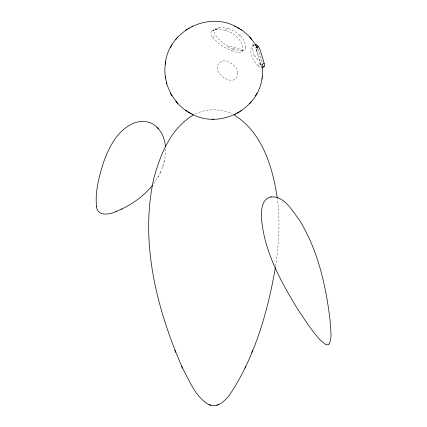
<?xml version="1.0" encoding="UTF-8"?>
<svg xmlns="http://www.w3.org/2000/svg" width="427" height="427" viewBox="0 0 427 427"><rect width="100%" height="100%" fill="white"/><g stroke="black" fill="none" stroke-linecap="round" stroke-linejoin="round"><path stroke-width="0.32" stroke-dasharray="2.13 1.6" d="M275.591 266.309C278.895 243.982 280.336 221.143 277.331 198.694M160.333 172.759C163.851 165.228 165.692 156.858 165.489 148.532M162.66 167.058L162.997 165.836M163.957 162.34L164.278 161.198M153.72 183.69L158.598 176.191M158.033 177.312L160.878 171.67M212.054 31.054C209.054 33.274 212.128 36.674 213.697 38.724C218.485 44.066 224.783 48.107 231.589 50.37M253.83 44.723L252.01 45.881L251.097 48.07L250.825 52.98L251.444 56.14L253.868 60.698L257.956 65.577L260.427 64.151L260.961 64.744M212.155 30.984C216.67 26.906 223.043 27.184 228.44 28.881M219.409 27.782C205.745 30.066 223.241 43.848 227.655 46.025A52.217 30.146 0 0 1 243.369 50.642L239.574 50.669L234.119 48.966L231.647 50.391C246.528 57.335 245.365 44.456 235.987 35.969C232.026 32.34 226.828 30.392 221.565 29.687C219.793 29.458 217.994 29.399 216.222 29.628C215.395 29.735 214.573 29.906 213.783 30.178C210.933 31.342 215.95 29.223 217.007 29.543M212.614 37.224L215.816 35.372M224.917 30.344L227.799 28.716M241.858 51.608L244.185 50.263M252.368 45.566C253.98 44.872 255.004 46.97 255.661 48.096M195.454 113.961C206.876 108.426 220.663 108.426 232.085 113.961M234.119 48.966L232.928 48.561M260.427 64.151L258.479 62.171M239.083 35.083L239.969 36.007M257.983 65.609C259.136 67.519 262.883 70.151 261.116 65.689M254.615 56.727L254.022 55.462M257.876 49.1L260.342 55.232L262.157 62.972M255.89 48.555L258.559 54.912L260.988 64.071M257.214 51.437L256.029 48.854L258.554 57.773M260.716 64.53L258.591 57.923M260.876 64.952L260.988 65.272M261.212 65.352L261.511 67.311M261.959 61.685L262.061 62.369M245.274 46.911L245.333 47.573M253.179 52.147L253.147 51.453M228.466 28.668A19.204 15.185 29.7 0 1 239.2 34.998M240.582 35.654A20.293 15.303 30.5 0 1 245.664 46.975M245.445 47.621A6.09 3.912 45.7 0 1 243.353 50.621M232.928 49.137A18.201 9.906 29.9 0 1 227.372 46.442M257.913 59.796A11.353 2.349 59.3 0 1 255.1 55.798M254.092 55.446A5.738 2.375 65.1 0 1 253.243 52.201M252.517 50.471A20.299 5.967 72.7 0 1 254.081 44.525M237.876 73.065C237.935 76.214 236.099 79.748 232.678 80.132A18.639 10.76 60 0 1 229.982 80.1C221.752 78.947 211.045 67.546 221.464 61.285A17.651 10.189 60 0 1 226.598 61.307C231.856 63.084 237.455 67.071 237.876 73.065"/><path stroke-width="0.64" d="M165.286 63.618L164.817 70.29L165.286 76.967M262.253 76.967L262.722 70.29L262.429 64.995M191.808 114.004C219.601 129.333 258.116 109.76 262.061 78.21M165.479 62.369C169.418 30.819 207.933 11.251 235.731 26.581M165.185 64.306L165.58 61.685M261.959 78.899L262.354 76.278M275.388 267.585C267.638 312.153 254.727 357.33 229.374 395.231C225.734 399.576 221.458 404.342 215.624 405.49C213.148 405.965 210.618 405.362 208.365 404.326C195.203 396.496 189.524 380.841 182.537 368.133L181.758 366.339M251.786 352.408L252.736 350.225M245.002 368.133L245.776 366.339M328.987 344.109C332.75 337.293 330.114 328.71 330.199 321.387L330.178 321.173C326.025 286.095 318.136 250.339 299.354 219.969L299.14 219.638C292.388 211.045 283.886 195.112 270.499 197.039C260.315 199.719 261.132 213.73 261.815 221.821C265.38 253.595 281.34 282.279 297.683 309.148L309.089 326.127L314.688 333.604L319.908 339.732L325.411 344.322L327.36 344.867L329.014 344.077M255.437 95.99L256.115 94.799M256.355 94.383L257.049 93.166M170.49 47.413L171.184 46.196M171.419 45.785L172.102 44.595M152.599 185.137C144.326 195.523 133.293 203.551 121.348 209.219M175.812 39.375L176.735 38.313M176.975 38.035L177.872 37.005M249.667 103.574L250.564 102.544M250.798 102.266L251.727 101.204M263.251 66.548L264.041 66.655L264.457 66.132L264.142 63.276L260.411 50.728L258.282 46.105M185.729 30.162L187.01 29.351M188.12 28.641L189.294 27.894M239.419 111.943L237.017 113.331M240.529 111.233L241.81 110.417M193.356 115.06C170.752 128.159 160.285 154.638 153.763 178.598C139.624 242.584 156.858 309.361 182.537 368.133M256.371 47.685L258.5 46.458M261.543 64.776L264.142 63.276M262.493 67.557L264.19 66.575M191.808 26.581L192.913 26.004M234.626 114.58L235.731 114.004M96.502 206.358C97.126 216.879 110.273 214.664 116.646 211.232M116.085 211.477L122.031 208.92M216.783 405.212L217.322 405.026M217.786 404.865L218.501 404.615M271.321 196.884L270.771 196.98M212.336 119.213L213.767 119.229M209.038 404.615L210.757 405.212M237.017 27.253L239.419 28.641M234.626 26.004C240.657 28.913 246.176 32.959 250.564 38.035M190.522 113.331L188.12 111.943M192.913 114.58C186.882 111.671 181.363 107.62 176.975 102.544M234.183 115.06C262.269 132.194 272.757 167.357 277.256 198.059M240.529 29.351L241.81 30.162M185.729 110.417L187.01 111.233M157.04 127.342C150.155 119.859 138.348 119.96 130.043 124.994C116.213 132.792 108.794 147.886 103.569 162.244C99.139 176.527 94.89 191.632 96.55 206.711M156.896 127.198C162.217 132.306 164.987 139.629 165.42 146.909M157.664 127.977L158.406 128.794M250.798 38.313L254.417 43.052M171.419 94.799L176.735 102.266M249.667 37.005L251.727 39.375M175.812 101.204L177.872 103.574M256.115 45.785L255.437 44.595L257.598 48.539M256.355 46.196L257.049 47.413M165.185 76.278L167.197 85.352L171.184 94.383M170.49 93.166L172.102 95.99M174.803 350.225L175.753 352.408M166.274 82.155L166.797 84.028M165.479 78.21L165.58 78.899M254.695 44.216A20.154 5.167 77.4 0 1 254.807 44.136M254.791 44.061A19.204 4.894 78.2 0 1 258.303 46.799"/></g></svg>
